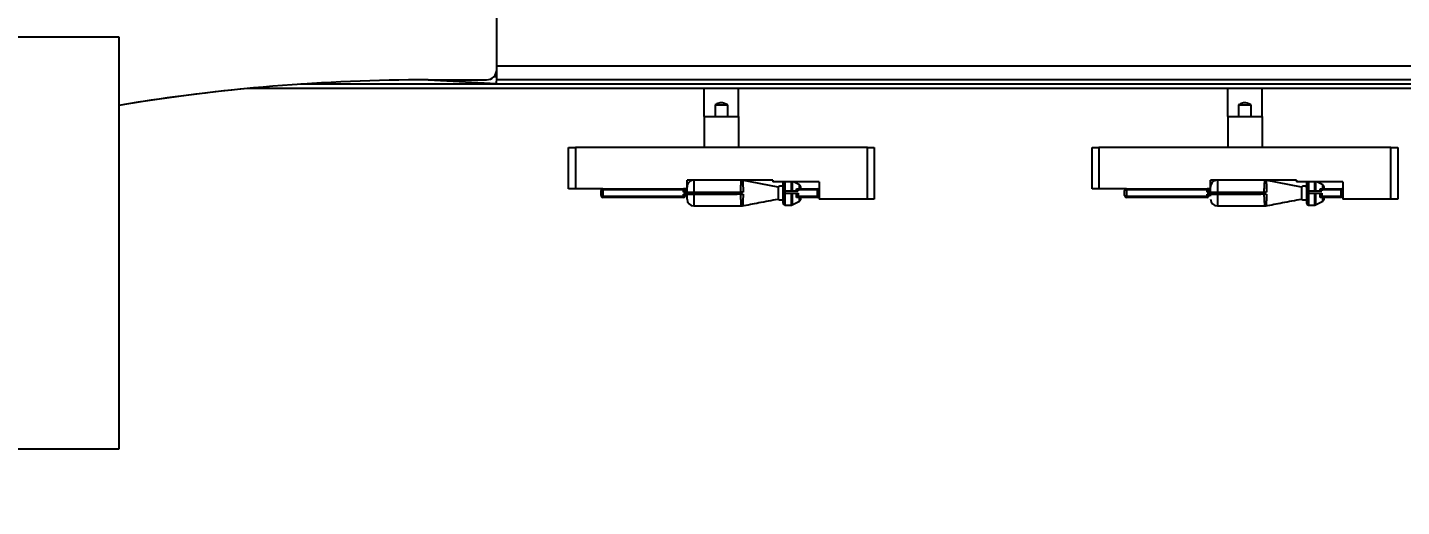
# Model space of a CAD drawing. Header units: millimetres. Extents: x 10 to 584, y 10 to 410.
# Drawn here: x 76.73 to 103.39, y 276.7 to 285.99 of the extents above; entities that cross this region are included whole.
import ezdxf

# ---------------------------------------------------------------- set-up
doc = ezdxf.new("R2010")
doc.units = ezdxf.units.MM
doc.layers.add('2', color=1, linetype='Continuous')
doc.styles.add('SLDTEXTSTYLE0', font='TXT', dxfattribs={"width": 0.7})
doc.dimstyles.new('SLDDIMSTYLE0', dxfattribs={"dimtxt": 3.5, "dimasz": 3.5, "dimexe": 0, "dimexo": 0.0625, "dimgap": 0.875, "dimtad": 1, "dimlfac": 15, "dimrnd": 1e-09, "dimzin": 12, "dimdsep": 46, "dimtxsty": 'SLDTEXTSTYLE0', "dimsah": 1, "dimcen": 0.09, "dimadec": 0, "dimazin": 3, "dimtfac": 1, "dimtofl": 0, "dimtmove": 0, "dimatfit": 3, "dimfxl": 0, "dimfrac": 2, "dimtolj": 1, "dimtzin": 12, "dimarcsym": 0})

# ---------------------------------------------------------------- blocks, each defined once
blk = doc.blocks.new('_D')
at = {"layer": '2', "color": 1}
for p, q in [((167.502, 346.778), (43.502, 346.778)), ((44.502, 346.778), (44.502, 225.845)), ((181.576, 225.845), (43.502, 225.845))]:
    blk.add_line(p, q, dxfattribs=at)
for points in [[(44.502, 346.778), (43.963, 343.278), (45.04, 343.278)], [(44.502, 225.845), (45.04, 229.345), (43.963, 229.345)]]:
    blk.add_solid(points, dxfattribs=at)
at = {"layer": '2', "color": 1, "insert": (39.99, 278.663), "char_height": 3.5, "attachment_point": 1, "rotation": 90, "style": 'SLDTEXTSTYLE0'}
blk.add_mtext('1814', dxfattribs=at)

msp = doc.modelspace()

# ---------------------------------------------------------------- linework, layer by layer
at = {"color": 7, "linetype": 'Continuous', "lineweight": 25}
for p, q in [((85.83516, 285.17832), (85.83516, 291.37832)), ((85.83516, 285.24499), (85.83516, 288.02832)), ((67.16849, 285.81165), (78.50183, 285.81165)), ((78.50183, 285.81165), (78.50183, 277.81165)), ((152.50183, 285.24499), (85.83516, 285.24499)), ((85.83516, 285.01165), (85.83516, 285.17832)), ((156.42748, 284.89499), (82.03121, 284.89499)), ((84.50183, 284.97832), (85.63516, 284.97832)), ((84.50183, 284.97827), (85.83227, 284.90562)), ((85.78144, 285.04193), (85.83516, 285.039)), ((85.83227, 284.90562), (85.83819, 285.01405)), ((152.50183, 284.97832), (85.83624, 284.97832)), ((156.42748, 284.81165), (81.0098, 284.81165)), ((89.8609, 284.26498), (89.8609, 284.81165)), ((90.52757, 284.26498), (90.52757, 284.81165)), ((100.0209, 284.26498), (100.0209, 284.81165)), ((100.68757, 284.26498), (100.68757, 284.81165)), ((90.07113, 284.49165), (90.07113, 284.26498)), ((90.07113, 284.49165), (90.31734, 284.49165)), ((90.31734, 284.26498), (90.31734, 284.49165)), ((100.23113, 284.49165), (100.23113, 284.26498)), ((100.23113, 284.49165), (100.47734, 284.49165)), ((100.47734, 284.26498), (100.47734, 284.49165)), ((89.8609, 284.26498), (89.8609, 283.66498)), ((89.8609, 284.26498), (90.52757, 284.26498)), ((90.52757, 284.26498), (90.52757, 283.66498)), ((100.0209, 284.26498), (100.0209, 283.66498)), ((100.0209, 284.26498), (100.68757, 284.26498)), ((100.68757, 284.26498), (100.68757, 283.66498)), ((87.22757, 282.86498), (87.22757, 283.66498)), ((87.22757, 283.66498), (87.3609, 283.66498)), ((87.3609, 283.66498), (87.3609, 282.86498)), ((93.02757, 283.66498), (87.3609, 283.66498)), ((93.02757, 282.66498), (93.02757, 283.66498)), ((93.02757, 283.66498), (93.1609, 283.66498)), ((93.1609, 283.66498), (93.1609, 282.66498)), ((97.38757, 282.86498), (97.38757, 283.66498)), ((97.38757, 283.66498), (97.5209, 283.66498)), ((97.5209, 283.66498), (97.5209, 282.86498)), ((103.18757, 283.66498), (97.5209, 283.66498)), ((103.18757, 282.66498), (103.18757, 283.66498)), ((103.18757, 283.66498), (103.3209, 283.66498)), ((103.3209, 283.66498), (103.3209, 282.66498)), ((91.19424, 283.03165), (89.52757, 283.03165)), ((89.52757, 282.86498), (89.52757, 283.03165)), ((91.29424, 282.89832), (90.59424, 283.03149)), ((90.60687, 283.02722), (90.60679, 283.02914)), ((91.19424, 283.03165), (91.19424, 282.99832)), ((92.09424, 282.99832), (91.19424, 282.99832)), ((91.39424, 282.82165), (91.39424, 282.98165)), ((91.70914, 282.94086), (91.59424, 282.99832)), ((92.09424, 282.99832), (92.09424, 282.66498)), ((101.35424, 283.03165), (99.68757, 283.03165)), ((99.68757, 282.86498), (99.68757, 283.03165)), ((101.45424, 282.89832), (100.75424, 283.03149)), ((100.76687, 283.02722), (100.76679, 283.02914)), ((101.35424, 283.03165), (101.35424, 282.99832)), ((102.25424, 282.99832), (101.35424, 282.99832)), ((101.55424, 282.82165), (101.55424, 282.98165)), ((101.86914, 282.94086), (101.75424, 282.99832)), ((102.25424, 282.99832), (102.25424, 282.66498)), ((87.3609, 282.86498), (87.22757, 282.86498)), ((87.89424, 282.86498), (87.3609, 282.86498)), ((87.8609, 282.73165), (87.8609, 282.83165)), ((87.89424, 282.86498), (89.4609, 282.86498)), ((87.89424, 282.84498), (87.89424, 282.71832)), ((89.4609, 282.84498), (87.89424, 282.84498)), ((87.89424, 282.71832), (89.4609, 282.71832)), ((89.4609, 282.69832), (87.89424, 282.69832)), ((89.52757, 282.86498), (89.4609, 282.86498)), ((89.4609, 282.80165), (89.4609, 282.84498)), ((89.4609, 282.80165), (90.50305, 282.80165)), ((89.4609, 282.71832), (89.4609, 282.76165)), ((89.4609, 282.76165), (90.50305, 282.76165)), ((89.49424, 282.83165), (89.49424, 282.80165)), ((89.49424, 282.76165), (89.49424, 282.73165)), ((90.59424, 282.76165), (90.59424, 282.80165)), ((90.61611, 282.80165), (90.59424, 282.80165)), ((90.59424, 282.76165), (90.61602, 282.76165)), ((91.39424, 282.78165), (91.39424, 282.82165)), ((91.39424, 282.82165), (91.42757, 282.82165)), ((91.42757, 282.78165), (91.39424, 282.78165)), ((91.39424, 282.58165), (91.39424, 282.78165)), ((91.42757, 282.82165), (91.42757, 282.78165)), ((91.42757, 282.82165), (91.68648, 282.82165)), ((91.42757, 282.78165), (91.68648, 282.78165)), ((91.65315, 282.86478), (91.65339, 282.86498)), ((91.65315, 282.82165), (91.65315, 282.86478)), ((91.65315, 282.69852), (91.65315, 282.78165)), ((91.65339, 282.69832), (91.65315, 282.69852)), ((91.65339, 282.86498), (91.65593, 282.86498)), ((91.65593, 282.69832), (91.65339, 282.69832)), ((91.65593, 282.86498), (92.0609, 282.86498)), ((92.0609, 282.69832), (91.65593, 282.69832)), ((91.68648, 282.84498), (91.68648, 282.82165)), ((92.0609, 282.84498), (91.68648, 282.84498)), ((91.68648, 282.78165), (91.68648, 282.71832)), ((91.68648, 282.71832), (92.0609, 282.71832)), ((91.72757, 282.91105), (91.72757, 282.86498)), ((91.72757, 282.69832), (91.72757, 282.65225)), ((92.0609, 282.84498), (92.0609, 282.86498)), ((92.0609, 282.71832), (92.0609, 282.84498)), ((92.0609, 282.69832), (92.0609, 282.71832)), ((97.5209, 282.86498), (97.38757, 282.86498)), ((98.05424, 282.86498), (97.5209, 282.86498)), ((98.0209, 282.73165), (98.0209, 282.83165)), ((98.05424, 282.86498), (99.6209, 282.86498)), ((98.05424, 282.84498), (98.05424, 282.71832)), ((99.6209, 282.84498), (98.05424, 282.84498)), ((98.05424, 282.71832), (99.6209, 282.71832)), ((99.6209, 282.69832), (98.05424, 282.69832)), ((99.68757, 282.86498), (99.6209, 282.86498)), ((99.6209, 282.80165), (99.6209, 282.84498)), ((99.6209, 282.80165), (100.66305, 282.80165)), ((99.6209, 282.71832), (99.6209, 282.76165)), ((99.6209, 282.76165), (100.66305, 282.76165)), ((99.65424, 282.83165), (99.65424, 282.80165)), ((99.65424, 282.76165), (99.65424, 282.73165)), ((100.75424, 282.76165), (100.75424, 282.80165)), ((100.77611, 282.80165), (100.75424, 282.80165)), ((100.75424, 282.76165), (100.77602, 282.76165)), ((101.55424, 282.78165), (101.55424, 282.82165)), ((101.55424, 282.82165), (101.58757, 282.82165)), ((101.58757, 282.78165), (101.55424, 282.78165)), ((101.55424, 282.58165), (101.55424, 282.78165)), ((101.58757, 282.82165), (101.58757, 282.78165)), ((101.58757, 282.82165), (101.84648, 282.82165)), ((101.58757, 282.78165), (101.84648, 282.78165)), ((101.81315, 282.86478), (101.81339, 282.86498)), ((101.81315, 282.82165), (101.81315, 282.86478)), ((101.81315, 282.69852), (101.81315, 282.78165)), ((101.81339, 282.69832), (101.81315, 282.69852)), ((101.81339, 282.86498), (101.81593, 282.86498)), ((101.81593, 282.69832), (101.81339, 282.69832)), ((101.81593, 282.86498), (102.2209, 282.86498)), ((102.2209, 282.69832), (101.81593, 282.69832)), ((102.2209, 282.84498), (101.84648, 282.84498)), ((101.84648, 282.84498), (101.84648, 282.82165)), ((101.84648, 282.78165), (101.84648, 282.71832)), ((101.84648, 282.71832), (102.2209, 282.71832)), ((101.88757, 282.91105), (101.88757, 282.86498)), ((101.88757, 282.69832), (101.88757, 282.65225)), ((102.2209, 282.84498), (102.2209, 282.86498)), ((102.2209, 282.71832), (102.2209, 282.84498)), ((102.2209, 282.69832), (102.2209, 282.71832)), ((89.6609, 282.53165), (90.58145, 282.53165)), ((90.58131, 282.53263), (90.60654, 282.53604)), ((90.58131, 282.53263), (90.60654, 282.53604)), ((90.58131, 282.53263), (90.60654, 282.53604)), ((90.60688, 282.53616), (90.60679, 282.53416)), ((91.42757, 282.54832), (91.55303, 282.54832)), ((91.56794, 282.55184), (91.70914, 282.62244)), ((93.02757, 282.66498), (92.09424, 282.66498)), ((93.1609, 282.66498), (93.02757, 282.66498)), ((99.8209, 282.53165), (100.74145, 282.53165)), ((100.74131, 282.53263), (100.76654, 282.53604)), ((100.74131, 282.53263), (100.76654, 282.53604)), ((100.74131, 282.53263), (100.76654, 282.53604)), ((100.76688, 282.53616), (100.76679, 282.53416)), ((101.58757, 282.54832), (101.71303, 282.54832)), ((101.72794, 282.55184), (101.86914, 282.62244)), ((103.18757, 282.66498), (102.25424, 282.66498)), ((103.3209, 282.66498), (103.18757, 282.66498)), ((78.50183, 277.81165), (60.50183, 277.81165))]:
    msp.add_line(p, q, dxfattribs=at)
at = {"color": 59, "linetype": 'Continuous', "lineweight": 25}
for p, q in [((84.50183, 284.97832), (84.50183, 284.97827)), ((91.42757, 282.99832), (91.42757, 282.82165)), ((91.55303, 282.82165), (91.55303, 282.99832)), ((91.56794, 282.99832), (91.56794, 282.82165)), ((101.58757, 282.99832), (101.58757, 282.82165)), ((101.71303, 282.82165), (101.71303, 282.99832)), ((101.72794, 282.99832), (101.72794, 282.82165)), ((91.42757, 282.78165), (91.42757, 282.54832)), ((91.55303, 282.54832), (91.55303, 282.78165)), ((91.56794, 282.78165), (91.56794, 282.55184)), ((91.70914, 282.86498), (91.70914, 282.94086)), ((91.70914, 282.62244), (91.70914, 282.69832)), ((101.58757, 282.78165), (101.58757, 282.54832)), ((101.71303, 282.54832), (101.71303, 282.78165)), ((101.72794, 282.78165), (101.72794, 282.55184)), ((101.86914, 282.86498), (101.86914, 282.94086)), ((101.86914, 282.62244), (101.86914, 282.69832))]:
    msp.add_line(p, q, dxfattribs=at)
at = {"color": 7, "linetype": 'Continuous', "lineweight": 25}
for centre, radius, start, end in [((85.63516, 285.17832), 0.2, 270, 0), ((84.50183, 248.31165), 36.66667, 90, 99.418027), ((84.50001, 284.94498), 0.03333, 86.874644, 90.002842), ((84.50183, 248.31165), 36.66667, 95.464906, 99.418027), ((89.6609, 282.89832), 0.13333, 89.982121, 180), ((91.42757, 282.98165), 0.03333, 150, 180), ((99.8209, 282.89832), 0.13333, 89.982121, 180), ((101.58757, 282.98165), 0.03333, 150, 180), ((87.89424, 282.83165), 0.03333, 135.572996, 180), ((87.89424, 282.73165), 0.03333, 180, 224.427004), ((87.89424, 282.83165), 0.03333, 90, 135.572996), ((87.89424, 282.87832), 0.03333, 224.427004, 270), ((87.89424, 282.68498), 0.03333, 90, 135.572996), ((87.89424, 282.73165), 0.03333, 224.427004, 270), ((89.4609, 282.83165), 0.03333, 44.427004, 90), ((89.4609, 282.87832), 0.03333, 270, 315.572996), ((89.4609, 282.68498), 0.03333, 44.427004, 90), ((89.4609, 282.73165), 0.03333, 270, 315.572996), ((89.4609, 282.83165), 0.03333, 0, 44.427004), ((89.4609, 282.73165), 0.03333, 315.572996, 0), ((91.68648, 282.87832), 0.03333, 203.578178, 270), ((91.68648, 282.68498), 0.03333, 90, 156.421822), ((91.69424, 282.91105), 0.03333, 0, 63.434949), ((92.0609, 282.83165), 0.03333, 0, 90), ((92.0609, 282.73165), 0.03333, 270, 0), ((98.05424, 282.83165), 0.03333, 135.572996, 180), ((98.05424, 282.73165), 0.03333, 180, 224.427004), ((98.05424, 282.83165), 0.03333, 90, 135.572996), ((98.05424, 282.87832), 0.03333, 224.427004, 270), ((98.05424, 282.68498), 0.03333, 90, 135.572996), ((98.05424, 282.73165), 0.03333, 224.427004, 270), ((99.6209, 282.83165), 0.03333, 44.427004, 90), ((99.6209, 282.87832), 0.03333, 270, 315.572996), ((99.6209, 282.68498), 0.03333, 44.427004, 90), ((99.6209, 282.73165), 0.03333, 270, 315.572996), ((99.6209, 282.83165), 0.03333, 0, 44.427004), ((99.6209, 282.73165), 0.03333, 315.572996, 0), ((101.84648, 282.87832), 0.03333, 203.578178, 270), ((101.84648, 282.68498), 0.03333, 90, 156.421822), ((101.85424, 282.91105), 0.03333, 0, 63.434949), ((102.2209, 282.83165), 0.03333, 0, 90), ((102.2209, 282.73165), 0.03333, 270, 0), ((89.6609, 282.66498), 0.13333, 180, 269.982121), ((91.42757, 282.58165), 0.03333, 180, 270), ((91.55303, 282.58165), 0.03333, 270, 296.565051), ((91.69424, 282.65225), 0.03333, 296.565051, 0), ((99.8209, 282.66498), 0.13333, 180, 269.982121), ((101.58757, 282.58165), 0.03333, 180, 270), ((101.71303, 282.58165), 0.03333, 270, 296.565051), ((101.85424, 282.65225), 0.03333, 296.565051, 0)]:
    msp.add_arc(centre, radius, start, end, dxfattribs=at)
for centre, start_param, end_param in [((92.0609, 282.83118), 0, 1.57079633), ((92.0609, 282.73212), 4.71238898, 6.28318531), ((102.2209, 282.83118), 0, 1.57079633), ((102.2209, 282.73212), 4.71238898, 6.28318531)]:
    msp.add_ellipse(centre, major_axis=(0.03333, 0), ratio=0.41421356, start_param=start_param, end_param=end_param, dxfattribs=at)
for points, knots in [([(90.31734, 284.49165), (90.31187, 284.49451), (90.28552, 284.50824), (90.24548, 284.52801), (90.19212, 284.53901), (90.13448, 284.5251), (90.09621, 284.50489), (90.07113, 284.49165)], [0, 0, 0, 0, 0.07037332, 0.33845141, 0.50750063, 0.67733023, 1, 1, 1, 1]), ([(100.47734, 284.49165), (100.47187, 284.49451), (100.44552, 284.50824), (100.40548, 284.52801), (100.35212, 284.53901), (100.29448, 284.5251), (100.25621, 284.50489), (100.23113, 284.49165)], [0, 0, 0, 0, 0.07037332, 0.33845141, 0.50750063, 0.67733023, 1, 1, 1, 1]), ([(90.60635, 283.02759), (90.60233, 283.02913), (90.5943, 283.0322), (90.58584, 283.03063), (90.58162, 283.02984)], [0, 0, 0, 0, 0.50050371, 1, 1, 1, 1]), ([(100.76635, 283.02759), (100.76233, 283.02913), (100.7543, 283.0322), (100.74584, 283.03063), (100.74162, 283.02984)], [0, 0, 0, 0, 0.50050371, 1, 1, 1, 1]), ([(89.52757, 282.80165), (89.52757, 282.80653), (89.52757, 282.82747), (89.52757, 282.84979), (89.52757, 282.86116), (89.52757, 282.865)], [0, 0, 0, 0, 0.16766597, 0.71894645, 1, 1, 1, 1]), ([(89.52757, 282.66498), (89.52757, 282.66768), (89.52757, 282.67244), (89.52757, 282.70554), (89.52757, 282.73727), (89.52757, 282.75602), (89.52757, 282.76165)], [0, 0, 0, 0, 0.42418295, 0.74717943, 0.92402221, 1, 1, 1, 1]), ([(90.50305, 282.80165), (90.51849, 282.80165), (90.54939, 282.80165), (90.57912, 282.80165), (90.59249, 282.80165), (90.59424, 282.80165)], [0, 0, 0, 0, 0.46482772, 0.93020447, 1, 1, 1, 1]), ([(90.59424, 282.76165), (90.58197, 282.76165), (90.55746, 282.76165), (90.524, 282.76165), (90.506, 282.76165), (90.50305, 282.76165)], [0, 0, 0, 0, 0.45548462, 0.91070249, 1, 1, 1, 1]), ([(91.39424, 282.89832), (91.38515, 282.904), (91.368, 282.91473), (91.3397, 282.91797), (91.31469, 282.9117), (91.30129, 282.90293), (91.29424, 282.89832)], [0, 0, 0, 0, 0.29515943, 0.55712461, 0.76668025, 1, 1, 1, 1]), ([(91.29424, 282.89823), (91.29424, 282.89826), (91.29424, 282.90128), (91.29424, 282.89089), (91.29424, 282.86665), (91.29424, 282.82737), (91.29424, 282.79689), (91.29424, 282.78165)], [0, 0, 0, 0, 0.00241105, 0.25180828, 0.50120552, 0.75060276, 1, 1, 1, 1]), ([(91.29424, 282.78165), (91.29424, 282.76636), (91.29424, 282.73579), (91.29424, 282.69723), (91.29424, 282.67032), (91.29424, 282.66682), (91.29424, 282.66508)], [0, 0, 0, 0, 0.25069943, 0.50139886, 0.75209829, 1, 1, 1, 1]), ([(99.68757, 282.80165), (99.68757, 282.80653), (99.68757, 282.82747), (99.68757, 282.84979), (99.68757, 282.86116), (99.68757, 282.865)], [0, 0, 0, 0, 0.16766597, 0.71894645, 1, 1, 1, 1]), ([(99.68757, 282.72107), (99.68757, 282.72842), (99.68757, 282.73976), (99.68757, 282.75596), (99.68757, 282.76165)], [0, 0, 0, 0, 0.648827627, 1, 1, 1, 1]), ([(100.66305, 282.80165), (100.67849, 282.80165), (100.70939, 282.80165), (100.73912, 282.80165), (100.75249, 282.80165), (100.75424, 282.80165)], [0, 0, 0, 0, 0.46482772, 0.93020447, 1, 1, 1, 1]), ([(100.75424, 282.76165), (100.74197, 282.76165), (100.71746, 282.76165), (100.684, 282.76165), (100.666, 282.76165), (100.66305, 282.76165)], [0, 0, 0, 0, 0.45548462, 0.91070249, 1, 1, 1, 1]), ([(101.55424, 282.89832), (101.54515, 282.904), (101.528, 282.91473), (101.4997, 282.91797), (101.47469, 282.9117), (101.46129, 282.90293), (101.45424, 282.89832)], [0, 0, 0, 0, 0.29515943, 0.55712461, 0.76668025, 1, 1, 1, 1]), ([(101.45424, 282.89823), (101.45424, 282.89826), (101.45424, 282.90128), (101.45424, 282.89089), (101.45424, 282.86665), (101.45424, 282.82737), (101.45424, 282.79689), (101.45424, 282.78165)], [0, 0, 0, 0, 0.00241105, 0.25180828, 0.50120552, 0.75060276, 1, 1, 1, 1]), ([(101.45424, 282.78165), (101.45424, 282.76636), (101.45424, 282.73579), (101.45424, 282.69723), (101.45424, 282.67032), (101.45424, 282.66682), (101.45424, 282.66508)], [0, 0, 0, 0, 0.25069943, 0.50139886, 0.75209829, 1, 1, 1, 1]), ([(90.59424, 282.53181), (90.70349, 282.55311), (90.93681, 282.59861), (91.17015, 282.64194), (91.29424, 282.66499)], [0, 0, 0, 0, 0.46823352, 1, 1, 1, 1]), ([(91.29424, 282.66498), (91.30317, 282.6593), (91.32011, 282.64852), (91.34834, 282.64534), (91.37345, 282.65164), (91.38705, 282.66037), (91.39424, 282.66498)], [0, 0, 0, 0, 0.291619601, 0.552706919, 0.763710424, 1, 1, 1, 1]), ([(100.75424, 282.53181), (100.86349, 282.55311), (101.09681, 282.59861), (101.33015, 282.64194), (101.45424, 282.66499)], [0, 0, 0, 0, 0.46823352, 1, 1, 1, 1]), ([(101.45424, 282.66498), (101.46317, 282.6593), (101.48011, 282.64852), (101.50834, 282.64534), (101.53345, 282.65164), (101.54705, 282.66037), (101.55424, 282.66498)], [0, 0, 0, 0, 0.2916196, 0.55270692, 0.76371042, 1, 1, 1, 1])]:
    msp.add_open_spline(points, degree=3, knots=knots, dxfattribs=at)
at = {"color": 59, "linetype": 'Continuous', "lineweight": 25}
for points, knots in [([(89.6609, 283.03165), (89.6609, 283.02641), (89.6609, 283.01868), (89.6609, 282.96532), (89.6609, 282.91342), (89.6609, 282.85399), (89.6609, 282.8198), (89.6609, 282.80165)], [0, 0, 0, 0, 0.37730355, 0.55536631, 0.77693756, 0.88155741, 1, 1, 1, 1]), ([(90.57098, 282.80165), (90.57098, 282.80221), (90.57111, 282.82148), (90.57188, 282.85622), (90.57455, 282.91782), (90.57743, 282.96689), (90.58048, 283.01877), (90.58104, 283.02624), (90.58145, 283.03165)], [0, 0, 0, 0, 0.00363362, 0.12474327, 0.2288001, 0.46805451, 0.61493795, 1, 1, 1, 1]), ([(90.60679, 283.02914), (90.60679, 283.02917), (90.60639, 283.03864), (90.60786, 283.01344), (90.61061, 282.96323), (90.61329, 282.91184), (90.61554, 282.85081), (90.61592, 282.81841), (90.61611, 282.80165)], [0, 0, 0, 0, 0.00104785, 0.39242379, 0.54187249, 0.78506344, 0.88885658, 1, 1, 1, 1]), ([(99.8209, 283.03165), (99.8209, 283.02641), (99.8209, 283.01868), (99.8209, 282.96532), (99.8209, 282.91342), (99.8209, 282.85399), (99.8209, 282.8198), (99.8209, 282.80165)], [0, 0, 0, 0, 0.37730355, 0.55536631, 0.77693756, 0.88155741, 1, 1, 1, 1]), ([(100.73098, 282.80165), (100.73098, 282.80221), (100.73111, 282.82148), (100.73188, 282.85622), (100.73455, 282.91782), (100.73743, 282.96689), (100.74048, 283.01877), (100.74104, 283.02624), (100.74145, 283.03165)], [0, 0, 0, 0, 0.00363362, 0.12474327, 0.2288001, 0.46805451, 0.61493795, 1, 1, 1, 1]), ([(100.76679, 283.02914), (100.76679, 283.02917), (100.76639, 283.03864), (100.76786, 283.01344), (100.77061, 282.96323), (100.77329, 282.91184), (100.77554, 282.85081), (100.77592, 282.81841), (100.77611, 282.80165)], [0, 0, 0, 0, 0.00104785, 0.39242379, 0.54187249, 0.78506344, 0.88885658, 1, 1, 1, 1]), ([(89.6609, 282.76165), (89.6609, 282.74657), (89.6609, 282.71041), (89.6609, 282.65386), (89.6609, 282.59304), (89.6609, 282.54244), (89.6609, 282.53545), (89.6609, 282.53165)], [0, 0, 0, 0, 0.09826854, 0.23563942, 0.41826385, 0.68415667, 1, 1, 1, 1]), ([(90.58145, 282.53165), (90.58145, 282.53165), (90.58205, 282.52235), (90.58081, 282.54874), (90.57812, 282.59796), (90.57463, 282.6595), (90.57201, 282.71418), (90.57136, 282.74829), (90.57111, 282.76165)], [0, 0, 0, 0, 0.00005677, 0.34573148, 0.60121253, 0.77792936, 0.91299104, 1, 1, 1, 1]), ([(90.61602, 282.76165), (90.61586, 282.75061), (90.6154, 282.71917), (90.61328, 282.66534), (90.61007, 282.60288), (90.60725, 282.54824), (90.60701, 282.54047), (90.60688, 282.53616)], [0, 0, 0, 0, 0.075223226, 0.21420289, 0.399960885, 0.667879565, 1, 1, 1, 1]), ([(99.8209, 282.76165), (99.8209, 282.74657), (99.8209, 282.71041), (99.8209, 282.65386), (99.8209, 282.59304), (99.8209, 282.54244), (99.8209, 282.53545), (99.8209, 282.53165)], [0, 0, 0, 0, 0.09826854, 0.23563942, 0.41826385, 0.68415667, 1, 1, 1, 1]), ([(100.74145, 282.53165), (100.74145, 282.53165), (100.74205, 282.52235), (100.74081, 282.54874), (100.73812, 282.59796), (100.73463, 282.6595), (100.73201, 282.71418), (100.73136, 282.74829), (100.73111, 282.76165)], [0, 0, 0, 0, 0.00005677, 0.34573148, 0.60121253, 0.77792936, 0.91299104, 1, 1, 1, 1]), ([(100.77602, 282.76165), (100.77586, 282.75061), (100.7754, 282.71917), (100.77328, 282.66534), (100.77007, 282.60288), (100.76725, 282.54824), (100.76701, 282.54047), (100.76688, 282.53616)], [0, 0, 0, 0, 0.075223226, 0.21420289, 0.399960885, 0.667879565, 1, 1, 1, 1]), ([(90.58144, 282.53168), (90.58144, 282.53167), (90.58205, 282.52235), (90.5812, 282.53946), (90.58034, 282.55655)], [0, 0, 0, 0, 0.00122336, 1, 1, 1, 1]), ([(100.74145, 282.53165), (100.74145, 282.53165), (100.74205, 282.52235), (100.7412, 282.53945), (100.74034, 282.55655)], [0, 0, 0, 0, 0.0001642, 1, 1, 1, 1])]:
    msp.add_open_spline(points, degree=3, knots=knots, dxfattribs=at)
at = {"color": 7, "linetype": 'Continuous', "lineweight": 25}
for points in [[(90.50305, 282.76165), (90.50455, 282.76832), (90.50754, 282.78165), (90.50455, 282.79498), (90.50305, 282.80165)], [(100.66305, 282.76165), (100.66455, 282.76832), (100.66754, 282.78165), (100.66455, 282.79498), (100.66305, 282.80165)]]:
    msp.add_open_spline(points, degree=3, dxfattribs=at)

# ---------------------------------------------------------------- dimensions: what is measured, and where the dimension line sits
at = {"layer": '2', "color": 1}
dim = msp.add_linear_dim(base=(44.50183, 225.84498), p1=(168.50183, 346.77832), p2=(182.57616, 225.84498), angle=90, dimstyle='SLDDIMSTYLE0', dxfattribs=at)
dim.commit()
dim.dimension.update_dxf_attribs({"geometry": '_D', "text_midpoint": (44.50183, 284.48628), "dimtype": 160})

doc.saveas('drawing.dxf')
